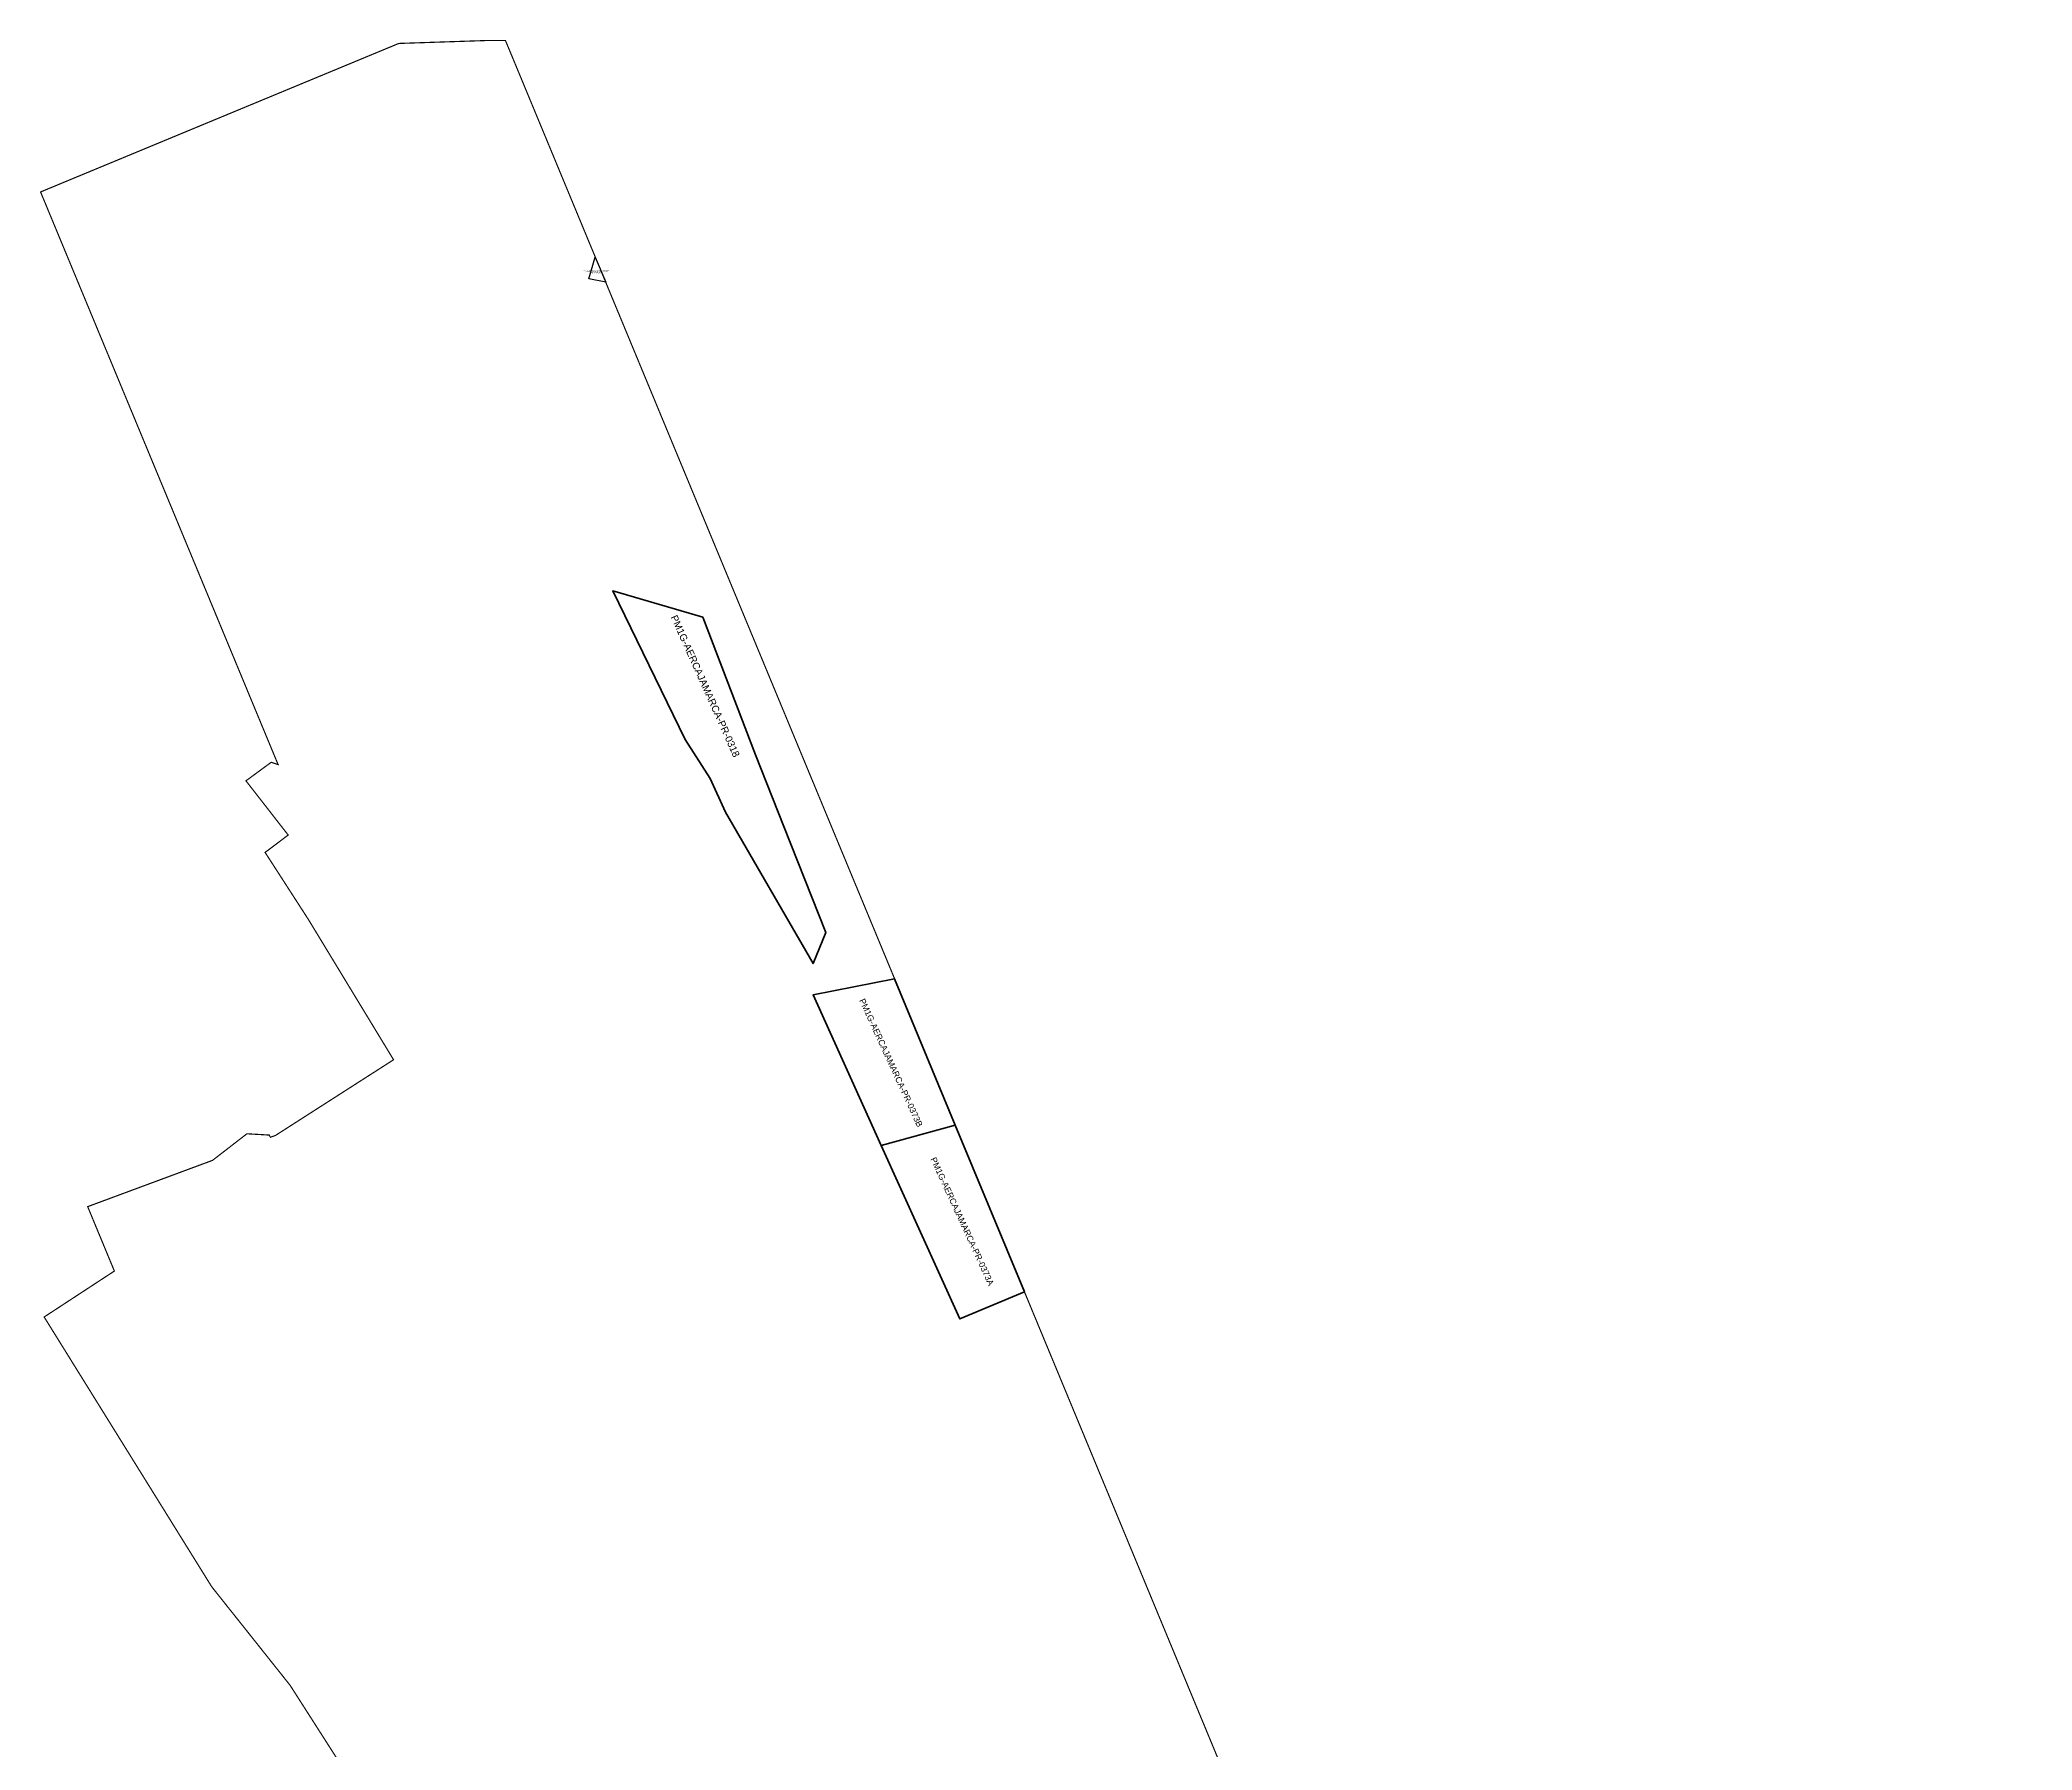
# Model space of a CAD drawing. Header units: inches. Extents: x 339 to 778268, y 30 to 9211417.
# Drawn here: x 776551 to 778268, y 9209943 to 9211417 of the extents above; entities that cross this region are included whole.
import ezdxf
from ezdxf.enums import TextEntityAlignment as Align

# ---------------------------------------------------------------- set-up
doc = ezdxf.new("R2010")
doc.units = ezdxf.units.IN
doc.header["$MEASUREMENT"] = 0
doc.linetypes.add('DASHED2', pattern=[0.375, 0.25, -0.125])
for name, color, linetype in [('Codigo predio', 7, 'Continuous'), ('manzanas', 2, 'Continuous'), ('MEMBRETE', 7, 'Continuous'), ('Partida', 7, 'Continuous'), ('PMD en Modificacion', 36, 'Continuous'), ('POLIGONOS', 3, 'Continuous')]:
    doc.layers.add(name, color=color, linetype=linetype)
doc.styles.add('ARIAL', font='arial.ttf', dxfattribs={"height": 0.7})
doc.styles.add('SANSSERIF', font='arial.ttf')

msp = doc.modelspace()

# ---------------------------------------------------------------- linework, layer by layer
at = {"layer": 'manzanas', "color": 5, "lineweight": 70}
for points in [[(777122.5, 9210919.3), (777167.7, 9210800.7), (777192.1, 9210738.8), (777228.3, 9210647.5), (777217.4, 9210620.8), (777141.9, 9210751.4), (777128.6, 9210780.2), (777107.2, 9210813.8), (777044.9, 9210942.1)], [(777287.6, 9210607.7), (777339.9, 9210481.6), (777276.2, 9210464), (777217.5, 9210593.8)], [(777339.9, 9210481.6), (777399.6, 9210337.8), (777343.8, 9210314.5), (777276.2, 9210464)]]:
    msp.add_lwpolyline(points, close=True, dxfattribs=at)
at = {"layer": 'PMD en Modificacion', "color": 6, "linetype": 'DASHED2', "ltscale": 0.3, "const_width": 1}
msp.add_lwpolyline([(776881.2, 9209819.8), (776766.8, 9209998.7), (776699.2, 9210083.7), (776554.8, 9210316.2), (776615.3, 9210355.8), (776592.3, 9210411.3), (776699.9, 9210451.2), (776729.5, 9210474.1), (776748.7, 9210473), (776749.8, 9210471.1), (776754.2, 9210472.7), (776855.9, 9210537.9), (776782.5, 9210658.8), (776745.2, 9210716.6), (776757.2, 9210725.6), (776765.1, 9210731.6), (776760.3, 9210737.7), (776728.7, 9210778.3), (776750.5, 9210794.3), (776756.4, 9210792.3), (776551.7, 9211285.8), (776860.4, 9211413.8), (776938.5, 9211416.4), (776952.3, 9211416.4), (778267.5, 9208245)], dxfattribs=at)
at = {"layer": 'POLIGONOS', "color": 3, "ltscale": 0.5}
msp.add_lwpolyline([(777029.7, 9211229.6), (777038.7, 9211208), (777024.2, 9211210.9)], close=True, dxfattribs=at)

# ---------------------------------------------------------------- texts
at = {"layer": 'Codigo predio', "color": 1, "lineweight": 15, "style": 'ARIAL'}
msp.add_text('PM1G-AERCAJAMARCA-PR-0377', height=1, dxfattribs=at).set_placement((777030.5, 9211217.2), align=Align.CENTER)
at = {"layer": 'MEMBRETE', "attachment_point": 2, "style": 'SANSSERIF'}
for s, insert, char_height, width, rotation in [('{\\fSansSerif|b0|i0|c2|p2;\\C7;PM1G-AERCAJAMARCA-PR-0318}', (777127.3, 9210861.2), 6.078, 211.541, 294.1164), ('{\\fSansSerif|b0|i0|c2|p2;\\C7;PM1G-AERCAJAMARCA-PR-0373B}', (777287, 9210536.4), 5.292, 184.203, 294.6379), ('{\\fSansSerif|b0|i0|c2|p2;\\C7;PM1G-AERCAJAMARCA-PR-0373A}', (777348.4, 9210399.7), 5.292, 184.203, 294.6379)]:
    msp.add_mtext(s, dxfattribs=dict(at, insert=insert, char_height=char_height, width=width, rotation=rotation))
at = {"layer": 'Partida', "color": 1, "lineweight": 15, "style": 'ARIAL'}
msp.add_text('P.E. 02070452', height=1, dxfattribs=at).set_placement((777030.5, 9211215.7), align=Align.CENTER)

doc.saveas('drawing.dxf')
